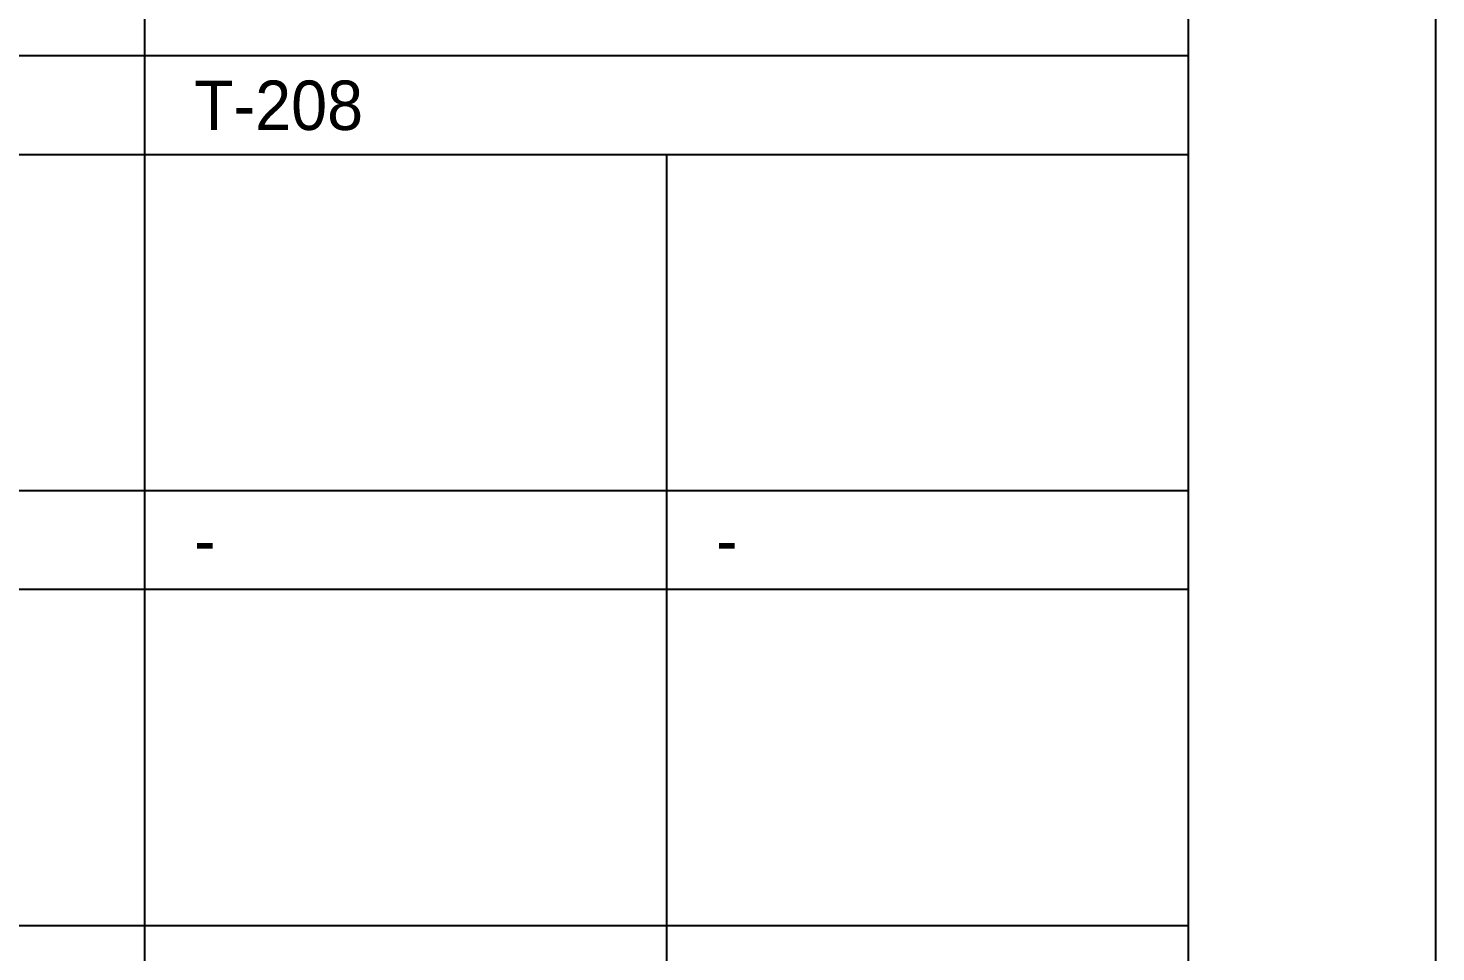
# Model space of a CAD drawing. Header units: millimetres. Extents: x 0 to 25200, y 0 to 17820.
# Drawn here: x 21784 to 25200, y 13335 to 15577 of the extents above; entities that cross this region are included whole.
import ezdxf
from ezdxf.enums import TextEntityAlignment as Align

# ---------------------------------------------------------------- set-up
doc = ezdxf.new("R2010")
doc.units = ezdxf.units.MM
doc.header["$LTSCALE"] = 100
doc.header["$MEASUREMENT"] = 0
doc.layers.add('TB-FORM', color=7, linetype='Continuous')
doc.layers.add('TB-TEXT', color=4, linetype='Continuous')
doc.styles.add('DH-TEXT', font='')
doc.styles.get('DH-TEXT').set_extended_font_data('HY울릉도L')

msp = doc.modelspace()

# ---------------------------------------------------------------- linework, layer by layer
at = {"layer": 'TB-FORM', "color": 251}
for p, q in [((22066.7, 16350), (22066.7, 510)), ((24600, 15510), (13200, 15510)), ((24600, 15270), (13200, 15270)), ((23333.3, 15270), (23333.3, 510)), ((24600, 14454), (13200, 14454)), ((24600, 14214), (13200, 14214)), ((24600, 13398), (13200, 13398))]:
    msp.add_line(p, q, dxfattribs=at)
for points in [[(12600, 0), (25200, 0), (25200, 17820), (12600, 17820)], [(13200, 510), (24600, 510), (24600, 17310), (13200, 17310)]]:
    msp.add_lwpolyline(points, close=True, dxfattribs=at)

# ---------------------------------------------------------------- texts
at = {"layer": 'TB-TEXT', "style": 'DH-TEXT'}
for s, p in [('T-208', (22186.7, 15390)), ('-', (22186.7, 14334)), ('-', (23453.3, 14334))]:
    msp.add_text(s, height=120, dxfattribs=at).set_placement(p, align=Align.MIDDLE_LEFT)

doc.saveas('drawing.dxf')
